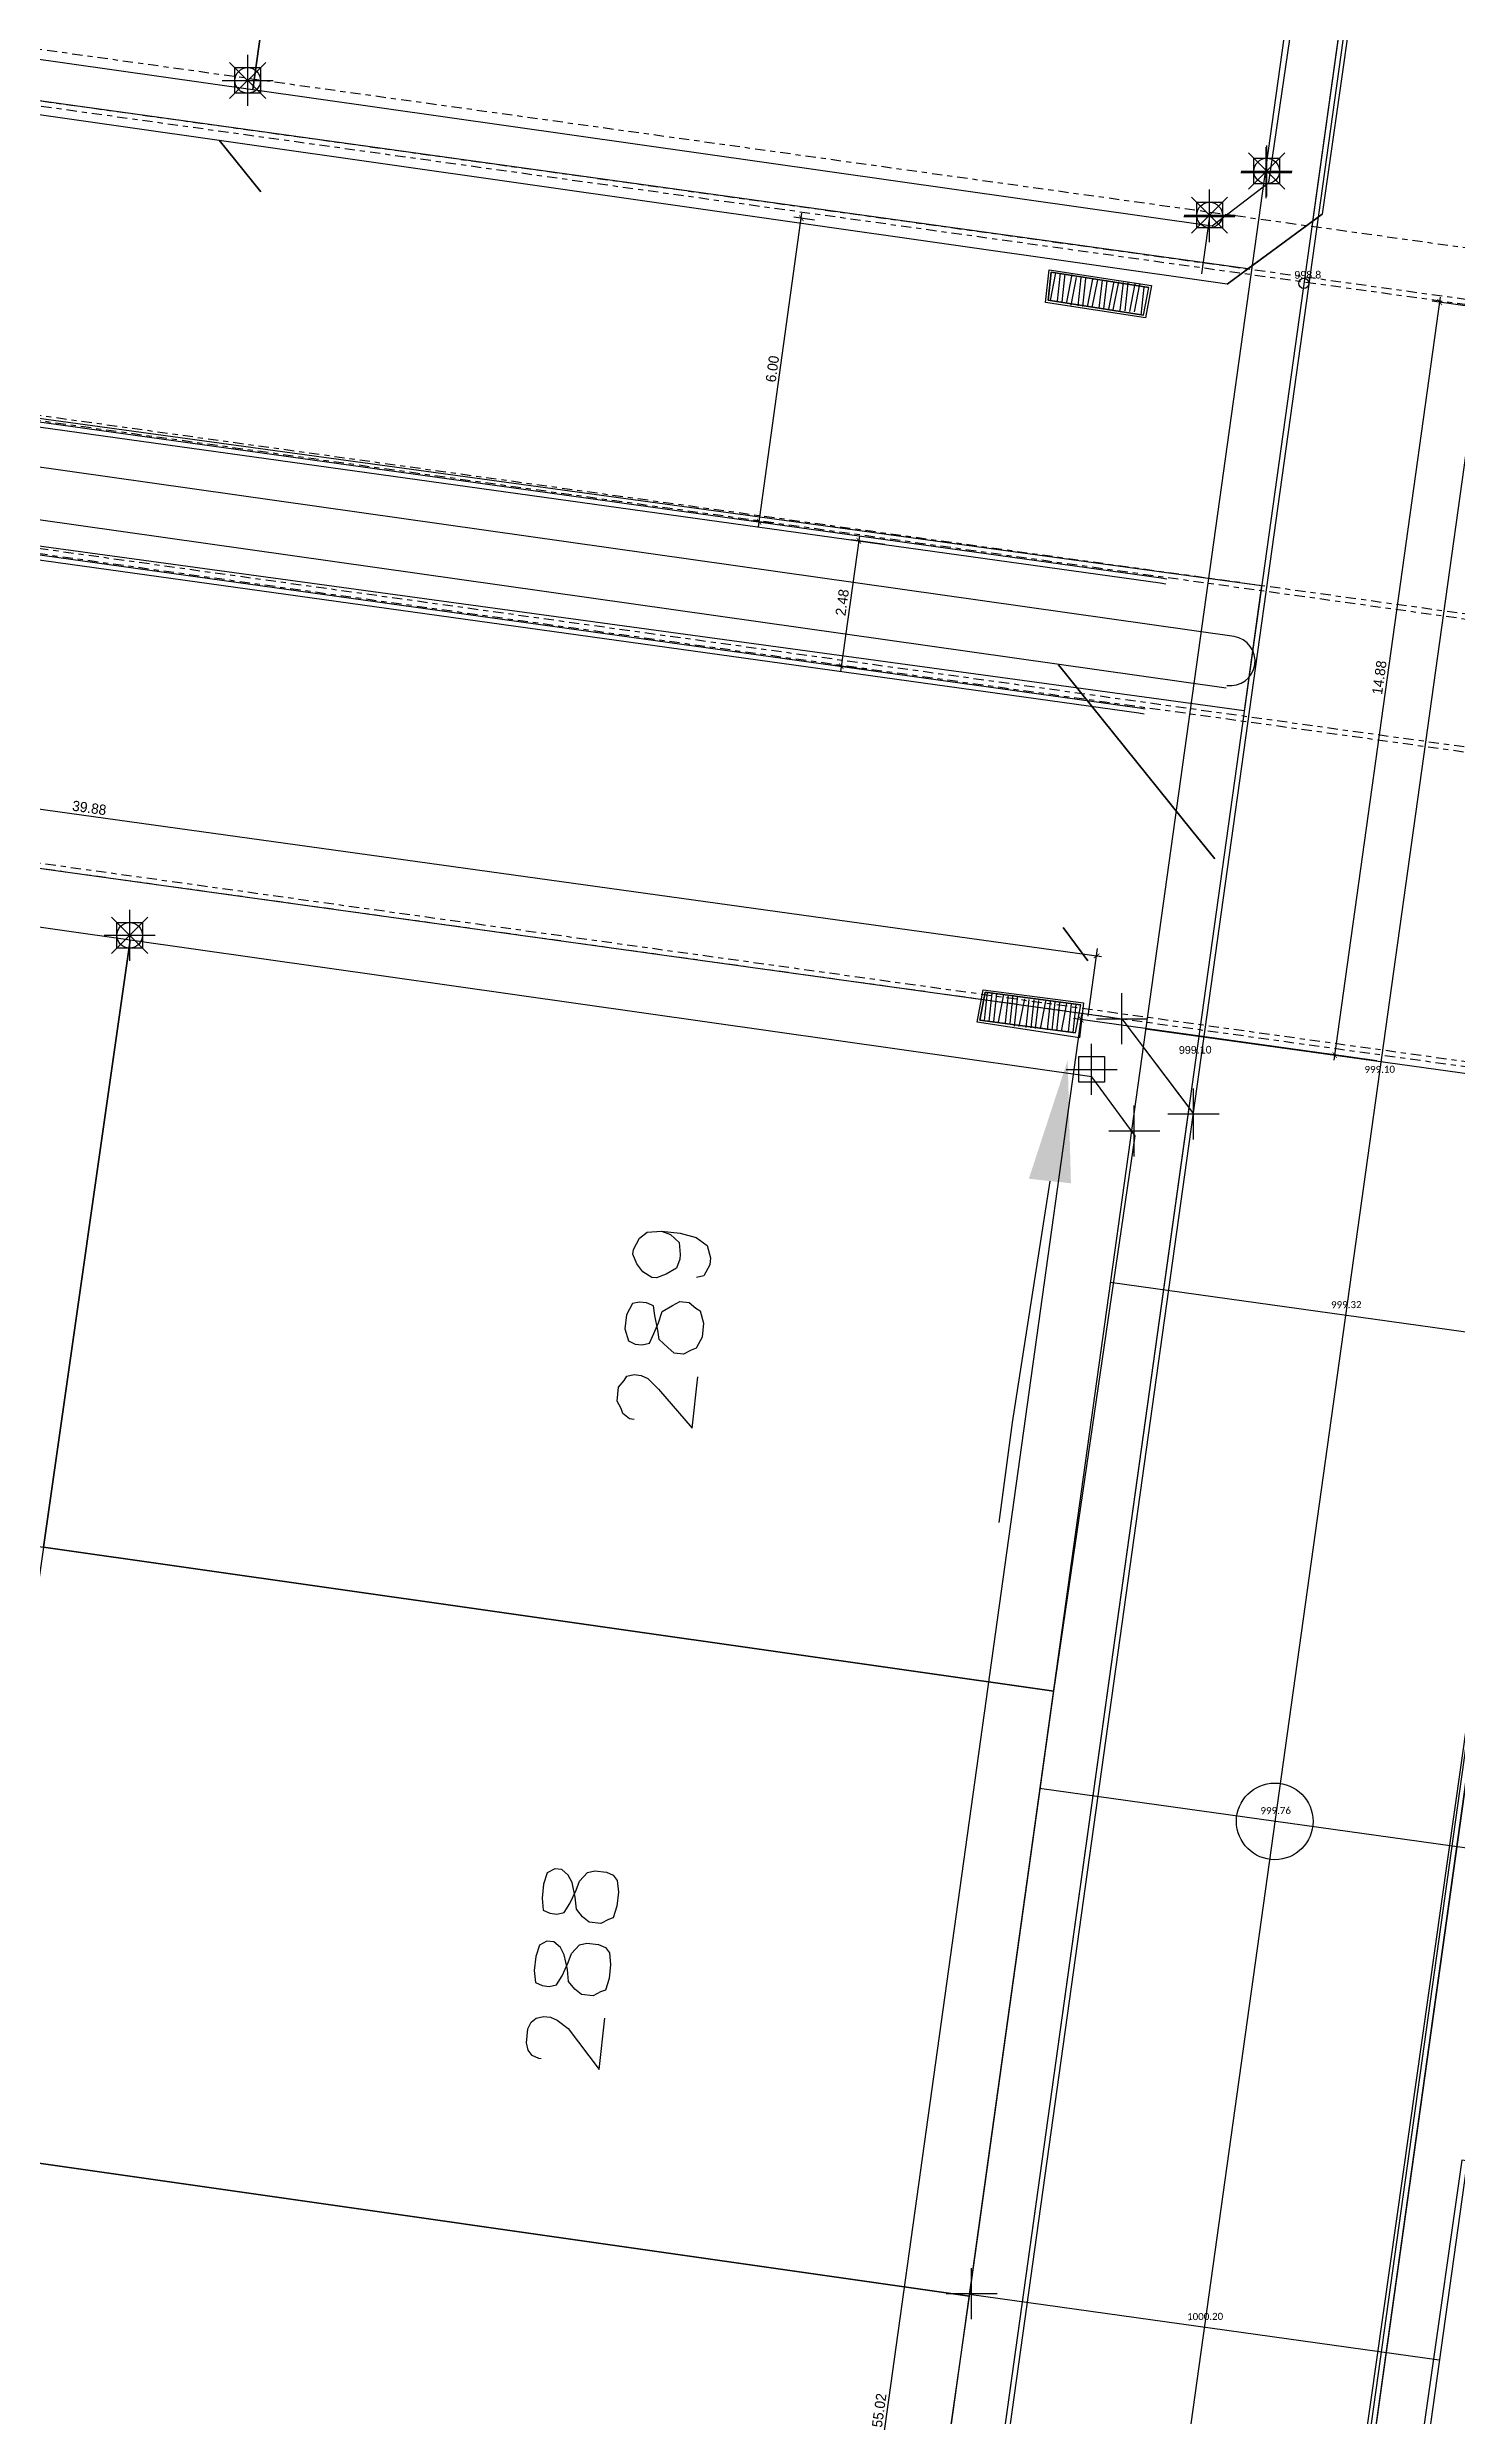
# Model space of a CAD drawing. Header units: metres. Extents: x 678 to 2349, y 417 to 1219.
# Drawn here: x 1030.64 to 1058.26, y 990.72 to 1037.1 of the extents above; entities that cross this region are included whole.
import ezdxf

# ---------------------------------------------------------------- set-up
doc = ezdxf.new("R2010")
doc.units = ezdxf.units.M
doc.header["$PDMODE"] = 32
doc.header["$PDSIZE"] = 1.5
doc.linetypes.add('CENTRO1', pattern=[0.44, 0.2, -0.08, 0.08, -0.08])
for name, color, linetype in [('12-CONDICIONES EXISTENTES', 2, 'Continuous'), ('C-ROAD-CNTR-N', 92, 'Continuous'), ('C-ROAD-PROF-TEXT', 11, 'Continuous'), ('V-CTRL-NODE-UNKN', 1, 'Continuous'), ('V-NODE', 1, 'Continuous')]:
    doc.layers.add(name, color=color, linetype=linetype)
for name, color, linetype, true_color in [('PDF2_area escolar', 7, 'Continuous', 0x989898), ('PDF_Geometry', 7, 'Continuous', 0x797979), ('PDF_Solid Fills', 7, 'Continuous', 0x797979)]:
    doc.layers.add(name, color=color, linetype=linetype, true_color=true_color)
doc.styles.add('CITY2', font='stylu.ttf', dxfattribs={"height": 0.2})
doc.styles.get("Standard").update_dxf_attribs({"font": 'arial.ttf'})
doc.dimstyles.new('COTAS2', dxfattribs={"dimtxt": 0.02, "dimasz": 0.1, "dimexe": 0.15, "dimexo": 0.08, "dimgap": 0.05, "dimtad": 1, "dimzin": 0, "dimdsep": 46, "dimtxsty": 'CITY2', "dimblk": 'ARCHTICK', "dimcen": 1, "dimdle": 0.1, "dimclrd": 1, "dimclre": 1, "dimclrt": 2, "dimadec": 0, "dimazin": 0, "dimtfac": 1, "dimtofl": 0, "dimtmove": 0, "dimatfit": 3, "dimldrblk": 'ARCHTICK', "dimfxl": 0.18, "dimtolj": 1, "dimtzin": 0, "dimarcsym": 0})

# ---------------------------------------------------------------- blocks, each defined once
blk = doc.blocks.new('*U2558')
at = {"color": 0, "linetype": 'ByBlock', "lineweight": -2, "transparency": 16777216}
for p, q in [((0, -1), (0, 1)), ((-1, 0), (1, 0))]:
    blk.add_line(p, q, dxfattribs=at)
blk.add_lwpolyline([(-0.5, -0.5), (-0.5, 0.5), (0.5, 0.5), (0.5, -0.5)], close=True, dxfattribs=at)
blk = doc.blocks.new('*U2924', base_point=(1032.254, 1019.716, 999.424))
at = {"layer": 'V-NODE', "color": 130, "lineweight": -2, "xscale": 0.5, "yscale": 0.5, "zscale": 0.5}
blk.add_blockref('*U2558', (1032.254, 1019.716, 999.424), dxfattribs=at)
blk = doc.blocks.new('*U2927', base_point=(1034.566, 1036.452, 998.662))
at = {"layer": 'V-NODE', "color": 130, "lineweight": -2, "xscale": 0.5, "yscale": 0.5, "zscale": 0.5}
blk.add_blockref('*U2558', (1034.566, 1036.452, 998.662), dxfattribs=at)
blk = doc.blocks.new('*U2930', base_point=(1053.405, 1033.816, 999.262))
at = {"layer": 'V-NODE', "color": 130, "lineweight": -2, "xscale": 0.5, "yscale": 0.5, "zscale": 0.5}
blk.add_blockref('*U2558', (1053.405, 1033.816, 999.262), dxfattribs=at)
blk = doc.blocks.new('*U2933', base_point=(1054.524, 1034.678, 999.202))
at = {"layer": 'V-NODE', "color": 130, "lineweight": -2, "xscale": 0.5, "yscale": 0.5, "zscale": 0.5}
blk.add_blockref('*U2558', (1054.524, 1034.678, 999.202), dxfattribs=at)
blk = doc.blocks.new('*U2936', base_point=(1051.094, 1017.091, 999.8))
at = {"layer": 'V-NODE', "color": 130, "lineweight": -2, "xscale": 0.5, "yscale": 0.5, "zscale": 0.5}
blk.add_blockref('*U2558', (1051.094, 1017.091, 999.8), dxfattribs=at)
blk = doc.blocks.new('*U3012')
at = {"color": 0, "linetype": 'ByBlock', "lineweight": -2, "transparency": 16777216}
for p, q in [((-0.707, -0.707), (0.707, 0.707)), ((-0.707, 0.707), (0.707, -0.707))]:
    blk.add_line(p, q, dxfattribs=at)
blk.add_circle((0, 0), 0.5, dxfattribs=at)
blk = doc.blocks.new('*U3036', base_point=(1032.254, 1019.716, 999.424))
at = {"layer": 'V-NODE', "color": 50, "lineweight": -2, "xscale": 0.5, "yscale": 0.5, "zscale": 0.5}
blk.add_blockref('*U3012', (1032.254, 1019.716, 999.424), dxfattribs=at)
blk = doc.blocks.new('*U3039', base_point=(1034.566, 1036.452, 998.662))
at = {"layer": 'V-NODE', "color": 50, "lineweight": -2, "xscale": 0.5, "yscale": 0.5, "zscale": 0.5}
blk.add_blockref('*U3012', (1034.566, 1036.452, 998.662), dxfattribs=at)
blk = doc.blocks.new('*U3042', base_point=(1053.405, 1033.816, 999.262))
at = {"layer": 'V-NODE', "color": 50, "lineweight": -2, "xscale": 0.5, "yscale": 0.5, "zscale": 0.5}
blk.add_blockref('*U3012', (1053.405, 1033.816, 999.262), dxfattribs=at)
blk = doc.blocks.new('*U3045', base_point=(1054.524, 1034.678, 999.202))
at = {"layer": 'V-NODE', "color": 50, "lineweight": -2, "xscale": 0.5, "yscale": 0.5, "zscale": 0.5}
blk.add_blockref('*U3012', (1054.524, 1034.678, 999.202), dxfattribs=at)
blk = doc.blocks.new('base')
at = {"layer": 'PDF_Geometry', "lineweight": 25, "extrusion": (-0.000787417, 0.063364, 0.99799), "elevation": 0.026}
for points in [[(-314.355, -197.288), (-299.601, -195.681), (-292.744, -194.188), (-282.663, -192.111), (-274.476, -190.361), (-258.037, -185.154), (-248.029, -180.61), (-240.539, -177.71), (-228.643, -174.042), (-222.733, -172.714), (-217.384, -171.04), (-209.935, -169.248), (-202.16, -164.759), (-196.196, -160.284), (-195.073, -159.817), (-178.095, -157.457), (-154.298, -156.614), (-136.667, -154.611), (-124.436, -153.164), (-118.066, -151.474), (-100.79, -146.646), (-80.955, -140.967), (-73.385, -139.328), (-61.694, -135.822), (-40.504, -131.604), (-37.727, -130.872), (-17.661, -129.441), (1.311, -127.461), (21.092, -124.929), (41.006, -122.83), (47.376, -123.458), (63.592, -123.186), (81.402, -124.312), (85.639, -96.072), (88.705, -66.393), (92.811, -40.781), (97.16, -22.386), (100.596, -1.562), (102.483, 8.32), (109.691, 37.361), (117.528, 76.62), (126.217, 115.638), (131.513, 149.592), (134.682, 173.973), (136.916, 195.591), (139.956, 229.678), (141.558, 250.676), (142.614, 271.37), (143.252, 283.21), (147.066, 312.938), (152.58, 355.631), (153.554, 396.042), (150.869, 418.02), (151.777, 438.639), (150.959, 458.028), (151.777, 438.639), (150.869, 418.02), (153.554, 396.042), (152.58, 355.631), (147.066, 312.938), (143.252, 283.21), (142.614, 271.37), (141.558, 250.676), (139.956, 229.678), (136.916, 195.591), (134.682, 173.973), (131.513, 149.592), (126.217, 115.638), (117.528, 76.62), (109.691, 37.361), (102.483, 8.32), (100.596, -1.562), (97.16, -22.386), (92.811, -40.781), (88.705, -66.393), (85.639, -96.072), (81.402, -124.312), (63.592, -123.186), (47.376, -123.458), (41.006, -122.83), (21.092, -124.929), (1.311, -127.461), (-17.661, -129.441), (-37.727, -130.872), (-40.504, -131.604), (-61.694, -135.822), (-73.385, -139.328), (-80.955, -140.967), (-100.79, -146.646), (-118.066, -151.474), (-124.436, -153.164), (-136.667, -154.611), (-154.298, -156.614), (-178.095, -157.457), (-195.073, -159.817), (-196.196, -160.284), (-202.16, -164.759), (-209.935, -169.248), (-217.384, -171.04), (-222.733, -172.714), (-228.643, -174.042), (-240.539, -177.71), (-248.029, -180.61), (-258.037, -185.154), (-274.476, -190.361), (-282.663, -192.111), (-292.744, -194.188), (-299.601, -195.681), (-314.355, -197.288), (-312.178, -178.446), (-309.146, -157.898), (-306.876, -132.899), (-305.823, -118.002), (-298.643, -78.802), (-291.055, -45.077), (-282.252, -15.116), (-275.645, 10.473), (-270.319, 33.898), (-263.825, 63.164), (-258.15, 86.408), (-284.424, 123.888)], [(-171.202, -14.027), (-173.08, -15.378)], [(-169.554, -13.438), (-167.691, -13.755), (-167.757, -14.303), (-169.666, -13.981)], [(-167.737, -13.749), (-167.848, -14.292)], [(-167.874, -13.733), (-167.94, -14.281)], [(-167.965, -13.722), (-168.031, -14.27)], [(-168.057, -13.711), (-168.168, -14.254)], [(-168.143, -13.654), (-168.254, -14.197)], [(-168.28, -13.638), (-168.346, -14.186)], [(-168.371, -13.627), (-168.437, -14.175)], [(-168.462, -13.616), (-168.574, -14.158)], [(-168.554, -13.604), (-168.666, -14.147)], [(-168.691, -13.588), (-168.757, -14.136)], [(-168.782, -13.577), (-168.849, -14.125)], [(-168.874, -13.566), (-168.986, -14.109)], [(-168.965, -13.555), (-169.077, -14.098)], [(-169.102, -13.538), (-169.168, -14.087)], [(-169.194, -13.527), (-169.26, -14.076)], [(-169.285, -13.516), (-169.397, -14.059)], [(-169.377, -13.505), (-169.488, -14.048)], [(-169.508, -13.443), (-169.574, -13.992)], [(-130.385, -12.407), (-171.083, -6.112)], [(-168.046, 0.617), (-166.178, 0.345), (-166.289, -0.198), (-168.158, 0.074)], [(-166.269, 0.356), (-166.335, -0.192)], [(-166.361, 0.367), (-166.427, -0.181)], [(-166.452, 0.378), (-166.518, -0.17)], [(-166.543, 0.389), (-166.655, -0.154)], [(-166.68, 0.406), (-166.747, -0.143)], [(-166.772, 0.417), (-166.838, -0.132)], [(-166.858, 0.473), (-166.929, -0.121)], [(-166.949, 0.484), (-167.061, -0.059)], [(-167.086, 0.501), (-167.152, -0.048)], [(-167.178, 0.512), (-167.244, -0.037)], [(-167.269, 0.523), (-167.335, -0.026)], [(-167.361, 0.534), (-167.472, -0.009)], [(-167.498, 0.551), (-167.564, 0.002)], [(-167.589, 0.562), (-167.655, 0.013)], [(-167.681, 0.573), (-167.747, 0.024)], [(-167.772, 0.584), (-167.884, 0.041)], [(-167.909, 0.6), (-167.975, 0.052)], [(-168, 0.611), (-168.067, 0.063)], [(-267.999, 16.971), (-268.131, 15.874), (-179.142, 2.046), (-177.207, 3.482), (-171.285, 41.86)], [(-167.511, 3.52), (-166.71, 8.246), (-166.427, 10.206)], [(-159.892, 4.41), (-160.069, 4.478), (-160.235, 4.637), (-160.253, 4.871), (-160.242, 4.963), (-160.175, 5.14), (-159.975, 5.255), (-159.781, 5.324), (-159.69, 5.313), (-159.518, 5.2), (-159.398, 5.046), (-159.328, 4.853), (-159.339, 4.761), (-159.458, 4.544), (-159.612, 4.423), (-159.892, 4.41), (-160.257, 4.454), (-160.572, 4.539), (-160.784, 4.703), (-160.848, 4.943), (-160.831, 5.08), (-160.712, 5.297), (-160.569, 5.327)], [(-159.308, 8.096), (-159.217, 8.085), (-159.091, 7.977), (-159.056, 7.88), (-158.981, 7.732), (-159.014, 7.458), (-159.122, 7.332), (-159.179, 7.246), (-159.322, 7.217), (-159.459, 7.233), (-159.59, 7.295), (-159.797, 7.506), (-160.446, 8.279), (-160.567, 7.274)], [(-157.337, 20.611), (-157.291, 20.605), (-157.16, 20.543), (-157.079, 20.44), (-157.05, 20.298), (-157.083, 20.024), (-157.145, 19.892), (-157.248, 19.812), (-157.39, 19.782), (-157.527, 19.799), (-157.659, 19.861), (-157.871, 20.026), (-158.469, 20.84), (-158.59, 19.834)]]:
    blk.add_lwpolyline(points, dxfattribs=at)
for points in [[(-158.259, -127.526), (-188.122, -122.908), (-189.472, -121.03), (-173.08, -15.378), (-171.202, -14.027), (-132.739, -20.006), (-131.388, -21.885), (-147.503, -125.622), (-149.221, -127.178)], [(-152.168, -18.083), (-153.971, -29.968), (-134.211, -32.998), (-132.535, -22.164), (-133.368, -20.997)], [(-172.044, -16.013), (-173.771, -26.887), (-153.971, -29.968), (-152.168, -18.083), (-170.922, -15.174)], [(-169.594, -13.386), (-167.64, -13.715), (-167.717, -14.355), (-169.717, -14.021)], [(-167.757, -14.303), (-167.691, -13.755), (-169.554, -13.438), (-169.666, -13.981)], [(-147.71, 10.455), (-149.558, -1.425), (-130.804, -4.334), (-129.637, -3.501), (-127.955, 7.379)], [(-167.464, 13.53), (-169.192, 2.656), (-168.358, 1.489), (-149.558, -1.425), (-147.71, 10.455)], [(-168.127, 0.719), (-166.126, 0.385), (-166.249, -0.249), (-168.209, 0.033)], [(-166.289, -0.198), (-166.178, 0.345), (-168.046, 0.617), (-168.158, 0.074)], [(-159.152, 6.315), (-159.216, 6.555), (-159.347, 6.617), (-159.485, 6.633), (-159.627, 6.604), (-159.689, 6.473), (-159.814, 6.209), (-159.887, 5.986), (-160.087, 5.871), (-160.235, 5.796), (-160.417, 5.818), (-160.544, 5.926), (-160.629, 5.983), (-160.693, 6.223), (-160.66, 6.497), (-160.541, 6.714), (-160.444, 6.749), (-160.296, 6.824), (-160.113, 6.802), (-159.987, 6.694), (-159.821, 6.535), (-159.797, 6.347), (-159.739, 6.061), (-159.715, 5.873), (-159.584, 5.811), (-159.447, 5.794), (-159.304, 5.823), (-159.185, 6.041)], [(-165.667, 25.37), (-167.464, 13.53), (-147.71, 10.455), (-145.867, 22.289)], [(-157.391, 17.464), (-157.41, 17.698), (-157.541, 17.76), (-157.678, 17.777), (-157.821, 17.748), (-157.934, 17.576), (-158.059, 17.313), (-158.127, 17.135), (-158.286, 16.969), (-158.428, 16.94), (-158.657, 16.967), (-158.789, 17.029), (-158.869, 17.132), (-158.887, 17.366), (-158.854, 17.64), (-158.781, 17.863), (-158.684, 17.898), (-158.536, 17.973), (-158.307, 17.945), (-158.181, 17.837), (-158.061, 17.684), (-158.042, 17.45), (-157.984, 17.164), (-157.909, 17.016), (-157.783, 16.908), (-157.646, 16.892), (-157.498, 16.967), (-157.424, 17.19)], [(-157.221, 18.881), (-157.239, 19.115), (-157.371, 19.177), (-157.508, 19.194), (-157.65, 19.164), (-157.764, 18.993), (-157.888, 18.729), (-157.956, 18.552), (-158.115, 18.386), (-158.258, 18.357), (-158.486, 18.384), (-158.618, 18.446), (-158.698, 18.549), (-158.716, 18.783), (-158.683, 19.057), (-158.61, 19.28), (-158.513, 19.315), (-158.365, 19.39), (-158.137, 19.362), (-158.01, 19.254), (-157.89, 19.101), (-157.872, 18.867), (-157.813, 18.581), (-157.738, 18.433), (-157.612, 18.325), (-157.475, 18.309), (-157.327, 18.384), (-157.254, 18.607)], [(-163.818, 37.25), (-165.667, 25.37), (-145.867, 22.289), (-144.064, 34.175)], [(-185.306, 24.398), (-175.34, 22.826), (-172.426, 41.626), (-173.265, 42.747), (-182.231, 44.152)]]:
    blk.add_lwpolyline(points, close=True, dxfattribs=at)
at = {"layer": 'PDF_Geometry', "color": 1, "lineweight": 40, "extrusion": (-0.000787417, 0.063364, 0.99799), "elevation": 0.026}
for points in [[(-152.297, -16.073), (-151.493, -17.097)], [(-170.376, -3.323), (-167.803, -6.6)]]:
    blk.add_lwpolyline(points, dxfattribs=at)
at = {"layer": 'PDF_Geometry', "lineweight": 25, "extrusion": (-0.000787417, 0.063364, 0.99799), "elevation": 0.026}
blk.add_lwpolyline([(-171.095, -6.158, 0.999988), (-171.25, -7.112), (-130.552, -13.407)], format="xyb", dxfattribs=at)
at = {"layer": 'PDF_Geometry', "color": 3, "lineweight": 40, "extrusion": (-0.000787417, 0.063364, 0.99799), "elevation": 0.026}
for points in [[(-170.818, -2.759), (-170.376, -3.323)], [(-168.308, -0.789), (-167.831, -1.45)]]:
    blk.add_lwpolyline(points, dxfattribs=at)
blk = doc.blocks.new('_ArchTick')
at = {"color": 0, "linetype": 'ByBlock', "const_width": 0.15}
blk.add_lwpolyline([(-0.5, -0.5), (0.5, 0.5)], dxfattribs=at)
blk = doc.blocks.new('*D4418')
at = {"layer": '12-CONDICIONES EXISTENTES', "color": 1, "linetype": 'Continuous', "lineweight": -2, "transparency": 16777216}
for p, q in [((1011.53, 1023.622), (1011.715, 1024.951)), ((1051.028, 1018.132), (1051.213, 1019.461))]:
    blk.add_line(p, q, dxfattribs=at)
at = {"layer": '12-CONDICIONES EXISTENTES', "color": 1, "lineweight": -2, "transparency": 16777216}
blk.add_line((1011.595, 1024.817), (1051.291, 1019.299), dxfattribs=at)
at = {"layer": 'Defpoints', "color": 0, "transparency": 16777216}
for p in [(1011.519, 1023.543, 996.877), (1051.192, 1019.312), (1051.017, 1018.053, 996.877)]:
    blk.add_point(p, dxfattribs=at)
at = {"layer": '12-CONDICIONES EXISTENTES', "color": 1, "lineweight": -2, "transparency": 16777216, "xscale": 0.1, "yscale": 0.1, "zscale": 0.1}
for p, rotation in [((1011.694, 1024.803), 172.0862372405854), ((1051.192, 1019.312), 352.0862372405854)]:
    blk.add_blockref('_ArchTick', p, dxfattribs=dict(at, rotation=rotation))
at = {"layer": '12-CONDICIONES EXISTENTES', "color": 2, "transparency": 16777216, "insert": (1031.464, 1022.21), "char_height": 0.2, "attachment_point": 5, "rotation": 352.0862, "style": 'CITY2'}
blk.add_mtext('\\A1;39.88', dxfattribs=at)
blk = doc.blocks.new('*D4420')
at = {"layer": '12-CONDICIONES EXISTENTES', "color": 1, "lineweight": -2, "transparency": 16777216}
blk.add_line((1055.842, 1017.273), (1057.927, 1032.209), dxfattribs=at)
at = {"layer": '12-CONDICIONES EXISTENTES', "color": 1, "linetype": 'Continuous', "lineweight": -2, "transparency": 16777216}
for p, q in [((1058.737, 1031.995), (1057.765, 1032.13)), ((1056.679, 1017.257), (1055.707, 1017.393))]:
    blk.add_line(p, q, dxfattribs=at)
at = {"layer": 'Defpoints', "color": 0, "transparency": 16777216}
for p in [(1057.913, 1032.11), (1058.816, 1031.984, 996.877), (1056.758, 1017.246, 996.877)]:
    blk.add_point(p, dxfattribs=at)
at = {"layer": '12-CONDICIONES EXISTENTES', "color": 1, "lineweight": -2, "transparency": 16777216, "xscale": 0.1, "yscale": 0.1, "zscale": 0.1}
for p, rotation in [((1057.913, 1032.11), 82.05086577403303), ((1055.855, 1017.372), 262.0508657740331)]:
    blk.add_blockref('_ArchTick', p, dxfattribs=dict(at, rotation=rotation))
at = {"layer": '12-CONDICIONES EXISTENTES', "color": 2, "transparency": 16777216, "insert": (1056.731, 1024.762), "char_height": 0.2, "attachment_point": 5, "rotation": 82.0509, "style": 'CITY2'}
blk.add_mtext('\\A1;14.88', dxfattribs=at)
blk = doc.blocks.new('*U4421')
at = {"color": 0, "linetype": 'ByBlock', "lineweight": -2, "transparency": 16777216}
for p, q in [((0, -1), (0, 1)), ((-1, 0), (1, 0))]:
    blk.add_line(p, q, dxfattribs=at)
blk = doc.blocks.new('*U4676', base_point=(1048.743, 993.129, 1000.642))
at = {"layer": 'V-NODE', "color": 5, "lineweight": -2, "xscale": 0.5, "yscale": 0.5, "zscale": 0.5}
blk.add_blockref('*U4421', (1048.743, 993.129, 1000.642), dxfattribs=at)
blk = doc.blocks.new('*U4679', base_point=(1051.927, 1015.888, 999.802))
at = {"layer": 'V-NODE', "color": 5, "lineweight": -2, "xscale": 0.5, "yscale": 0.5, "zscale": 0.5}
blk.add_blockref('*U4421', (1051.927, 1015.888, 999.802), dxfattribs=at)
blk = doc.blocks.new('*U4682', base_point=(1053.088, 1016.221, 999.806))
at = {"layer": 'V-NODE', "color": 5, "lineweight": -2, "xscale": 0.5, "yscale": 0.5, "zscale": 0.5}
blk.add_blockref('*U4421', (1053.088, 1016.221, 999.806), dxfattribs=at)
blk = doc.blocks.new('*U4685', base_point=(1051.689, 1018.082, 999.743))
at = {"layer": 'V-NODE', "color": 5, "lineweight": -2, "xscale": 0.5, "yscale": 0.5, "zscale": 0.5}
blk.add_blockref('*U4421', (1051.689, 1018.082, 999.743), dxfattribs=at)
blk = doc.blocks.new('*U4688', base_point=(1053.4, 1033.788, 999.173))
at = {"layer": 'V-NODE', "color": 5, "lineweight": -2, "xscale": 0.5, "yscale": 0.5, "zscale": 0.5}
blk.add_blockref('*U4421', (1053.4, 1033.788, 999.173), dxfattribs=at)
blk = doc.blocks.new('*U4691', base_point=(1054.514, 1034.649, 999.168))
at = {"layer": 'V-NODE', "color": 5, "lineweight": -2, "xscale": 0.5, "yscale": 0.5, "zscale": 0.5}
blk.add_blockref('*U4421', (1054.514, 1034.649, 999.168), dxfattribs=at)
blk = doc.blocks.new('*D4819')
at = {"layer": '12-CONDICIONES EXISTENTES', "color": 1, "lineweight": -2, "transparency": 16777216}
blk.add_line((1046.547, 1027.538), (1046.178, 1024.884), dxfattribs=at)
at = {"layer": '12-CONDICIONES EXISTENTES', "color": 1, "linetype": 'Continuous', "lineweight": -2, "transparency": 16777216}
for p, q in [((1047.042, 1027.368), (1046.385, 1027.46)), ((1046.7, 1024.912), (1046.044, 1025.003))]:
    blk.add_line(p, q, dxfattribs=at)
at = {"layer": 'Defpoints', "color": 0, "transparency": 16777216}
for p in [(1047.121, 1027.357, 996.877), (1046.192, 1024.983), (1046.78, 1024.901, 996.877)]:
    blk.add_point(p, dxfattribs=at)
at = {"layer": '12-CONDICIONES EXISTENTES', "color": 1, "lineweight": -2, "transparency": 16777216, "xscale": 0.1, "yscale": 0.1, "zscale": 0.1}
for p, rotation in [((1046.534, 1027.439), 82.09027336141939), ((1046.192, 1024.983), 262.0902733614193)]:
    blk.add_blockref('_ArchTick', p, dxfattribs=dict(at, rotation=rotation))
at = {"layer": '12-CONDICIONES EXISTENTES', "color": 2, "transparency": 16777216, "insert": (1046.21, 1026.232), "char_height": 0.2, "attachment_point": 5, "rotation": 82.0903, "style": 'CITY2'}
blk.add_mtext('\\A1;2.48', dxfattribs=at)
blk = doc.blocks.new('*D4820')
at = {"layer": '12-CONDICIONES EXISTENTES', "color": 1, "lineweight": -2, "transparency": 16777216}
blk.add_line((1044.569, 1027.712), (1045.422, 1033.853), dxfattribs=at)
at = {"layer": '12-CONDICIONES EXISTENTES', "color": 1, "linetype": 'Continuous', "lineweight": -2, "transparency": 16777216}
for p, q in [((1045.668, 1033.718), (1045.26, 1033.774)), ((1044.843, 1027.775), (1044.434, 1027.832))]:
    blk.add_line(p, q, dxfattribs=at)
at = {"layer": 'Defpoints', "color": 0, "transparency": 16777216}
for p in [(1045.409, 1033.754), (1045.748, 1033.707, 996.877), (1044.922, 1027.764, 996.877)]:
    blk.add_point(p, dxfattribs=at)
at = {"layer": '12-CONDICIONES EXISTENTES', "color": 1, "lineweight": -2, "transparency": 16777216, "xscale": 0.1, "yscale": 0.1, "zscale": 0.1}
for p, rotation in [((1045.409, 1033.754), 82.09027336141834), ((1044.583, 1027.811), 262.0902733614183)]:
    blk.add_blockref('_ArchTick', p, dxfattribs=dict(at, rotation=rotation))
at = {"layer": '12-CONDICIONES EXISTENTES', "color": 2, "transparency": 16777216, "insert": (1044.843, 1030.804), "char_height": 0.2, "attachment_point": 5, "rotation": 82.0903, "style": 'CITY2'}
blk.add_mtext('\\A1;6.00', dxfattribs=at)
blk = doc.blocks.new('*D4826')
at = {"layer": '12-CONDICIONES EXISTENTES', "color": 1, "lineweight": -2, "transparency": 16777216}
blk.add_line((1043.271, 963.475), (1050.905, 1018.164), dxfattribs=at)
at = {"layer": '12-CONDICIONES EXISTENTES', "color": 1, "linetype": 'Continuous', "lineweight": -2, "transparency": 16777216}
for p, q in [((1056.679, 1017.257), (1050.743, 1018.086)), ((1049.072, 962.766), (1043.136, 963.595))]:
    blk.add_line(p, q, dxfattribs=at)
at = {"layer": 'Defpoints', "color": 0, "transparency": 16777216}
for p in [(1050.892, 1018.065), (1056.758, 1017.246, 996.877), (1049.151, 962.755, 996.877)]:
    blk.add_point(p, dxfattribs=at)
at = {"layer": '12-CONDICIONES EXISTENTES', "color": 1, "lineweight": -2, "transparency": 16777216, "xscale": 0.1, "yscale": 0.1, "zscale": 0.1}
for p, rotation in [((1050.892, 1018.065), 82.0528907825986), ((1043.285, 963.574), 262.0528907825986)]:
    blk.add_blockref('_ArchTick', p, dxfattribs=dict(at, rotation=rotation))
at = {"layer": '12-CONDICIONES EXISTENTES', "color": 2, "transparency": 16777216, "insert": (1046.935, 990.841), "char_height": 0.2, "attachment_point": 5, "rotation": 82.0529, "style": 'CITY2'}
blk.add_mtext('\\A1;55.02', dxfattribs=at)

msp = doc.modelspace()

# ---------------------------------------------------------------- linework, layer by layer
for p, q in [((1054.1571, 1032.76256, 998.15585), (1055.53171, 1033.77482, 998.09266)), ((1012.74506, 1032.26269, 997.203), (1054.42449, 1026.56665, 997.203)), ((1054.08284, 1024.1103, 997.203), (1012.40341, 1029.80633, 997.203)), ((1054.42449, 1026.56665, 997.203), (1054.08284, 1024.1103, 997.203)), ((1051.68905, 1018.08259, 999.74591), (1053.09, 1016.219, 999.809))]:
    msp.add_line(p, q)
for points, elevation in [([(1055.41917, 1033.69195), (1054.1571, 1032.76256), (1015.11672, 1038.19251), (1013.82071, 1039.91108), (1028.25455, 1143.7276), (1030.3175, 1145.63878), (1031.94164, 1145.69979), (1039.028, 1145.966), (1048.25846, 1144.69252), (1058.15693, 1143.27009), (1069.06964, 1141.68885), (1070.26463, 1140.03573)], 0.003), ([(1043.30125, 946.88658), (1040.58838, 944.80534), (1002.98201, 950.06291), (1001.59809, 951.9135), (1011.30968, 1022.04752), (1013.1627, 1023.44105), (1051.68905, 1018.08259), (1052.9972, 1016.34244)], 1003.23498)]:
    msp.add_lwpolyline(points, close=True, dxfattribs=dict(elevation=elevation))
at = {"color": 2, "elevation": 996.877, "flags": 128}
for points in [[(1012.72761, 1032.13861), (1014.73169, 1031.85735), (1052.43939, 1026.61845), (1052.55039, 1026.59698)], [(1012.74153, 1032.23764), (1014.74552, 1031.95639), (1052.45578, 1026.71713), (1052.56682, 1026.69566)], [(1012.38222, 1029.68278), (1014.38871, 1029.40118), (1052.03302, 1024.17109), (1052.14303, 1024.14981)], [(1012.3683, 1029.58375), (1014.37488, 1029.30214), (1052.01663, 1024.0724), (1052.1266, 1024.05114)]]:
    msp.add_lwpolyline(points, dxfattribs=at)
at = {"elevation": 1002.11953}
msp.add_lwpolyline([(1148.45824, 962.00273), (1055.83999, 974.91793), (1054.69386, 976.41976), (1060.1024, 1015.16323), (1062.04769, 1016.64186), (1157.26353, 1003.39873)], dxfattribs=at)
at = {"layer": '12-CONDICIONES EXISTENTES', "color": 1, "linetype": 'CENTRO1', "elevation": 997.203}
for points in [[(960.31226, 1046.82463), (1160.5554, 1018.97374)], [(960.20032, 1045.72961), (1160.40387, 1017.88423)], [(960.48076, 1039.53189), (1159.56353, 1011.84238)], [(960.4946, 1039.63093), (1159.57731, 1011.94143)], [(960.13758, 1037.07575), (1159.22189, 1009.38603)], [(960.12374, 1036.97671), (1159.20812, 1009.28698)], [(959.29345, 1031.03443), (1158.38156, 1003.34419)]]:
    msp.add_lwpolyline(points, dxfattribs=at)
at = {"layer": '12-CONDICIONES EXISTENTES', "color": 7, "linetype": 'CENTRO1', "true_color": 0xffffff, "elevation": 997.203}
for points in [[(960.19931, 1045.83071), (1160.41764, 1017.98327)], [(959.27961, 1030.9354), (1158.36778, 1003.24514)]]:
    msp.add_lwpolyline(points, dxfattribs=at)
at = {"layer": '12-CONDICIONES EXISTENTES', "color": 1, "elevation": 996.877}
for points in [[(1052.15265, 1017.8871), (1061.36398, 1016.60594)], [(1060.6696, 1011.63181), (1051.45892, 1012.91761)], [(1059.28702, 1001.72785), (1050.07634, 1003.01365)], [(1057.90444, 991.82389), (1048.69376, 993.10969)]]:
    msp.add_lwpolyline(points, dxfattribs=at)
at = {"layer": '12-CONDICIONES EXISTENTES', "color": 1}
msp.add_circle((1055.24992, 1032.47955, 996.877), 0.1, dxfattribs=at)
msp.add_point((1054.68168, 1002.37075, 996.877), dxfattribs=at)
at = {"layer": 'C-ROAD-CNTR-N', "color": 0, "linetype": 'Continuous', "lineweight": -3}
msp.add_line((1079.62014, 1154.97639, 0.003), (1038.89123, 863.21934, 0.003), dxfattribs=at)
at = {"layer": 'C-ROAD-CNTR-N', "color": 92, "linetype": 'Continuous', "lineweight": -3}
for p, q in [((1080.6884, 1155.03426, 0.003), (1039.93122, 863.07469, 0.003)), ((1075.00245, 1147.93632, 0.003), (1035.32555, 863.71527, 0.003)), ((1069.9566, 1145.42373, 0.003), (1030.71989, 864.35585, 0.003)), ((1071.09556, 1145.26474, 0.003), (1031.85892, 864.19738, 0.003)), ((1078.02833, 1144.29693, 0.003), (1038.79219, 863.23317, 0.003))]:
    msp.add_line(p, q, dxfattribs=at)
at = {"layer": 'C-ROAD-CNTR-N', "color": 7, "linetype": 'Continuous', "lineweight": -3}
for p, q in [((1070.99652, 1145.27856, 0.003), (1031.75988, 864.21121, 0.003)), ((1078.12788, 1144.28669, 0.003), (1038.89124, 863.21934, 0.003))]:
    msp.add_line(p, q, dxfattribs=at)
at = {"layer": 'PDF_Solid Fills', "transparency": 33554559, "extrusion": (-0.000787417, 0.063364, 0.99799)}
msp.add_solid([(-1062.39624, -936.48967, 1060.76006), (-1063.18537, -938.80588, 1060.76006), (-1063.21897, -936.39055, 1060.76006)], dxfattribs=at)
at = {"layer": 'V-CTRL-NODE-UNKN', "color": 4, "elevation": 999.176}
msp.add_lwpolyline([(1053.402, 1033.786), (1053.24625, 1032.66494)], dxfattribs=at)

# ---------------------------------------------------------------- block references
at = {"layer": 'PDF2_area escolar'}
msp.add_blockref('base', (882.736, 1016.336, 999.038), dxfattribs=at)
at = {"layer": 'V-NODE'}
for name, p in [('*U2927', (1034.566, 1036.452, 998.662)), ('*U3039', (1034.566, 1036.452, 998.662)), ('*U4691', (1054.516, 1034.647, 999.171)), ('*U2933', (1054.524, 1034.678, 999.202)), ('*U3045', (1054.524, 1034.678, 999.202)), ('*U4688', (1053.402, 1033.786, 999.176)), ('*U2930', (1053.405, 1033.816, 999.262)), ('*U3042', (1053.405, 1033.816, 999.262)), ('*U2924', (1032.254, 1019.716, 999.424)), ('*U3036', (1032.254, 1019.716, 999.424)), ('*U4685', (1051.68905, 1018.08259, 999.74591)), ('*U2936', (1051.094, 1017.091, 999.8)), ('*U4682', (1053.09, 1016.219, 999.809)), ('*U4679', (1051.929, 1015.886, 999.805)), ('*U4676', (1048.745, 993.127, 1000.645))]:
    msp.add_blockref(name, p, dxfattribs=at)

# ---------------------------------------------------------------- texts
at = {"layer": 'C-ROAD-PROF-TEXT', "color": 11, "linetype": 'Continuous', "lineweight": -3, "char_height": 0.15, "attachment_point": 8, "rotation": 0.571108}
for s, insert in [('{\\C2;998.8}', (1055.33004, 1032.57044)), ('{\\C2;999.10}', (1053.1251, 1017.39706)), ('{\\fCalibri|b0|i0|c0|p34;\\H0.91667x;\\C256;999.10}', (1056.7385, 1017.02113)), ('{\\fCalibri|b0|i0|c0|p34;\\H0.91667x;\\C256;999.32}', (1056.08389, 1012.41533, 1013.334)), ('{\\fCalibri|b0|i0|c0|p34;\\H0.91667x;\\C256;999.76}', (1054.70131, 1002.51137, 1013.334)), ('{\\fCalibri|b0|i0|c0|p34;\\H0.91667x;\\C256;1000.20}', (1053.31844, 992.60744, 1013.334))]:
    msp.add_mtext(s, dxfattribs=dict(at, insert=insert))

# ---------------------------------------------------------------- dimensions: what is measured, and where the dimension line sits
at = {"layer": '12-CONDICIONES EXISTENTES', "color": 1}
for p1, p2, distance, picture, middle in [((1044.92199, 1027.76384, 996.877), (1045.74767, 1033.70675, 996.877), 0.3422, '*D4820', (1044.8429, 1030.80364)), ((1056.75827, 1017.24585, 996.877), (1058.81618, 1031.98353, 996.877), 0.91153, '*D4420', (1056.73147, 1024.76211)), ((1047.12096, 1027.35736, 996.877), (1046.77968, 1024.90096, 996.877), -0.59309, '*D4819', (1046.20987, 1026.23203)), ((1011.51877, 1023.5432, 996.877), (1051.01708, 1018.05268, 996.877), 1.27171, '*D4418', (1031.46416, 1022.20966)), ((1049.15136, 962.7549, 996.877), (1056.75827, 1017.24585, 996.877), 5.92351, '*D4826', (1046.93463, 990.84079))]:
    dim = msp.add_aligned_dim(p1=p1, p2=p2, distance=distance, dimstyle='COTAS2', dxfattribs=at)
    dim.commit()
    dim.dimension.update_dxf_attribs({"geometry": picture, "text_midpoint": middle})

doc.saveas('drawing.dxf')
